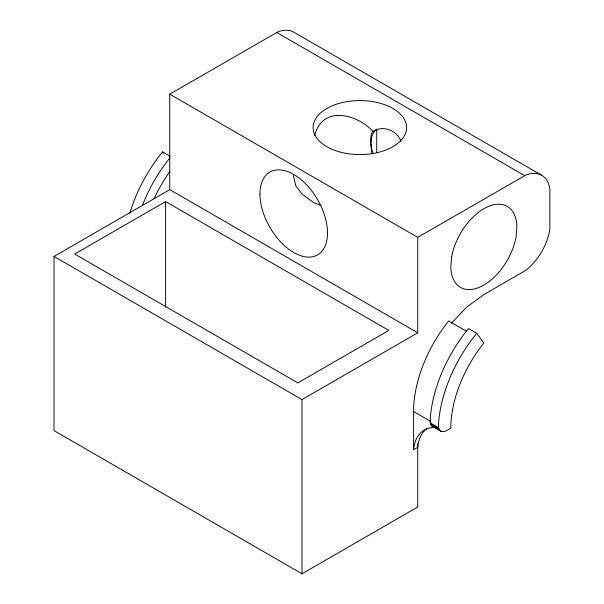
<?xml version="1.0" encoding="UTF-8"?>
<svg xmlns="http://www.w3.org/2000/svg" width="604" height="604" viewBox="0 0 604 604"><rect width="100%" height="100%" fill="white"/><g stroke="black" fill="none" stroke-linecap="round" stroke-linejoin="round"><path stroke-width="0.91" d="M430.207 422.898L430.29 418.504A105.202 60.74 -60 0 1 468.508 328.576L476.767 333.348L483.857 343.027A93.522 53.998 -60 0 0 450.788 428.244L445.39 431.248L441.894 431.656L431.792 425.941L430.207 422.898L438.474 427.677L439.357 429.897L440.905 431.301M438.474 427.677L438.557 423.276A105.202 60.74 -60 0 1 476.767 333.348M372.139 153.937C370.501 146.085 369.361 135.636 376.088 129.769M314.699 135.402C322.317 105.096 357.002 113.846 372.917 131.415C382.506 125.285 395.409 129.709 400.354 139.667L400.996 141.434M451.43 323.261L466.741 307.096L483.857 294.616L525.91 270.199A41.329 23.866 -60 0 0 549.866 228.712L549.866 188.841A41.329 23.866 -60 0 0 525.91 175.017L417.726 237.342L169.747 94.171L169.747 189.626L417.726 332.796L417.726 237.342M169.747 94.171L277.931 31.846A41.329 23.866 -60 0 1 293.733 32.133L541.712 175.303M417.726 443.608L417.726 506.99L302 573.8L54.02 430.629L54.02 256.436L169.747 189.626M165.609 201.555L74.685 254.05L297.87 382.906L388.795 330.411L165.609 201.555L165.609 307.247M54.02 256.436L302 399.606L417.726 332.796M466.28 331.105L448.681 320.951A99.071 57.199 -60 0 0 413.589 411.535L413.589 449.716L417.726 447.33A52.608 30.374 60 0 1 427.677 428.108M372.917 131.415L371.468 133.499L370.735 137.448L370.999 142.37M434.714 426.998L432.645 426.53M321.245 205.692L313.612 202.567L302.257 194.277L295.907 185.964L293.129 174.813M276.67 32.442L524.649 175.613M129.815 213.295A105.451 60.883 -60 0 1 162.635 151.868L170.147 156.202M413.589 411.535L430.388 421.237M430.561 424.106L438.829 428.878M431.09 425.125L439.357 429.897M431.792 425.941L441.894 431.656M162.635 151.868L163.729 153.378M373.129 153.793L371.777 149.445L370.939 143.661M376.73 129.143L376.73 152.646M302 399.606L302 573.8M154.088 198.754A99.071 57.199 -60 0 1 169.83 171.498M413.589 449.716A52.608 30.374 60 0 1 434.548 427.594M142.401 205.436A105.451 60.883 -60 0 1 169.769 158.029M451.664 256.76L450.803 267.172A46.757 26.999 -60 0 0 480.573 286.772A46.757 26.999 -60 0 0 516.043 237.017L516.903 226.606A46.757 26.999 -60 0 0 487.134 207.006A46.757 26.999 -60 0 0 451.664 256.76M259.939 193.975A47.791 27.595 60 0 0 310.63 257.032A47.791 27.595 60 0 0 310.63 189.445A47.791 27.595 60 0 0 259.939 193.975M326.802 146.666A46.757 26.999 0 0 0 405.027 134.571A46.757 26.999 0 0 0 347.761 101.502A46.757 26.999 0 0 0 326.802 146.666"/></g></svg>
